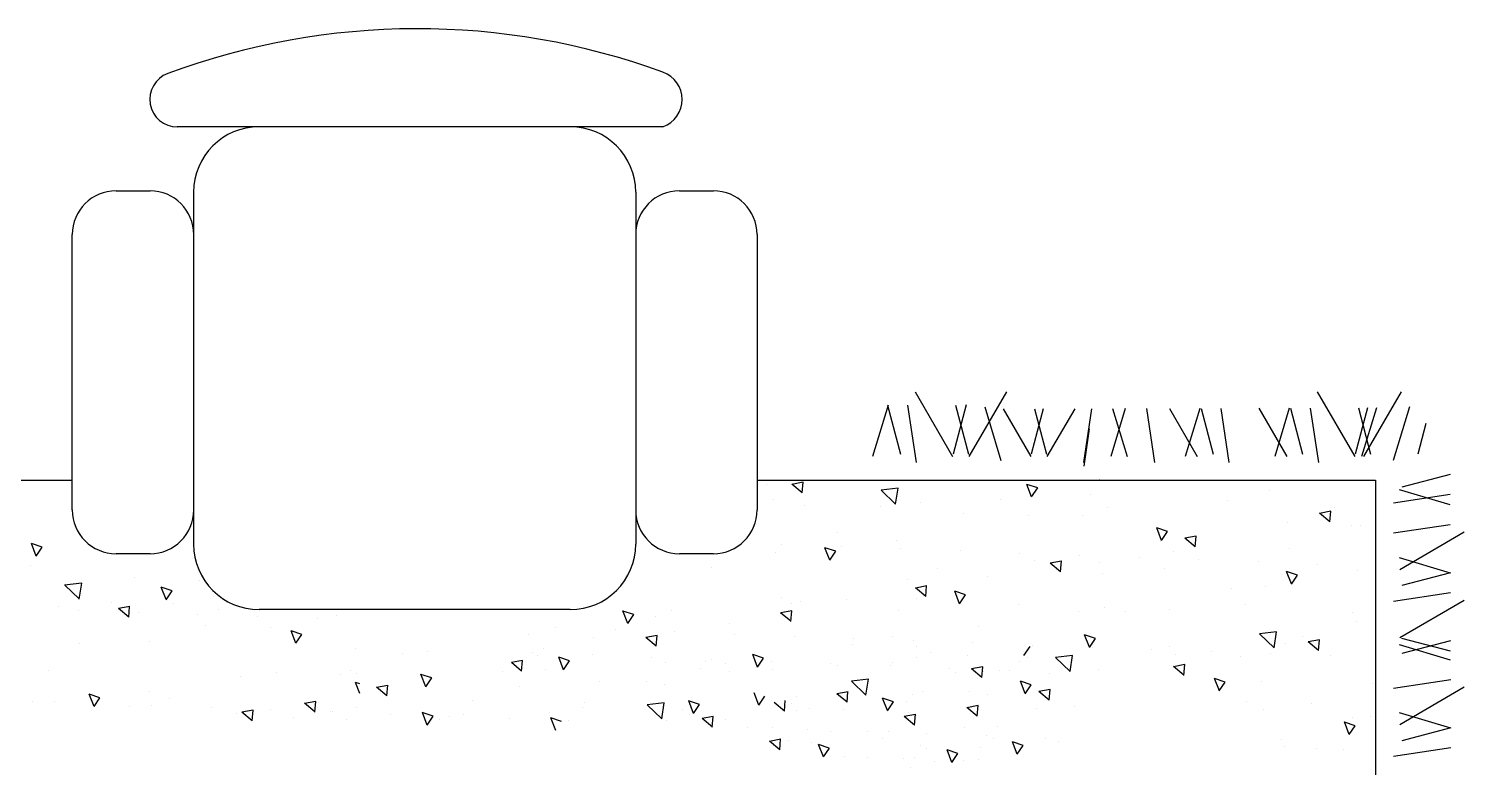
# Model space of a CAD drawing. Header units: inches. Extents: x 5.4 to 47.9, y 11.7 to 36.5.
# Drawn here: x 32.304 to 33.614, y 22.775 to 23.448 of the extents above; entities that cross this region are included whole.
import ezdxf

# ---------------------------------------------------------------- set-up
doc = ezdxf.new("R2010")
doc.units = ezdxf.units.IN
doc.header["$MEASUREMENT"] = 0
doc.layers.add('4', color=4, linetype='Continuous')

msp = doc.modelspace()

# ---------------------------------------------------------------- linework, layer by layer
at = {"layer": '4'}
for p, q in [((32.883, 23.359, 0.1815), (32.4397, 23.359, 0.1815)), ((32.3838, 23.3005, 0.1815), (32.4148, 23.3005, 0.1815)), ((32.4547, 22.9782, 0.1815), (32.4547, 23.2992, 0.1815)), ((32.8581, 23.2992, 0.1815), (32.8581, 22.9782, 0.1815)), ((32.898, 23.3005, 0.1815), (32.929, 23.3005, 0.1815)), ((32.3438, 23.0093, 0.1815), (32.3438, 23.2606, 0.1815)), ((32.969, 23.2606, 0.1815), (32.969, 23.0093, 0.1815)), ((33.1132, 23.1172, 0.1815), (33.1474, 23.0582, 0.1815)), ((33.1965, 23.1172, 0.1815), (33.1622, 23.0582, 0.1815)), ((33.4802, 23.1172, 0.1815), (33.5145, 23.0582, 0.1815)), ((33.5568, 23.1172, 0.1815), (33.5225, 23.0582, 0.1815)), ((33.0884, 23.1049, 0.1815), (33.0743, 23.0581, 0.1815)), ((33.0879, 23.1049, 0.1815), (33.0997, 23.0601, 0.1815)), ((33.1063, 23.1049, 0.1815), (33.1142, 23.0527, 0.1815)), ((33.1597, 23.1051, 0.1815), (33.1478, 23.0601, 0.1815)), ((33.15, 23.105, 0.1815), (33.1618, 23.0601, 0.1815)), ((33.1768, 23.1033, 0.1815), (33.1915, 23.0545, 0.1815)), ((33.1935, 23.1015, 0.1815), (33.2187, 23.0582, 0.1815)), ((33.23, 23.1016, 0.1815), (33.2191, 23.0601, 0.1815)), ((33.2222, 23.1016, 0.1815), (33.2331, 23.0601, 0.1815)), ((33.2588, 23.1017, 0.1815), (33.2335, 23.0582, 0.1815)), ((33.2741, 23.1017, 0.1815), (33.2668, 23.0527, 0.1815)), ((33.3049, 23.1018, 0.1815), (33.2917, 23.0581, 0.1815)), ((33.2934, 23.1018, 0.1815), (33.3066, 23.0581, 0.1815)), ((33.3242, 23.1018, 0.1815), (33.3316, 23.0527, 0.1815)), ((33.3453, 23.1019, 0.1815), (33.3707, 23.0582, 0.1815)), ((33.373, 23.102, 0.1815), (33.3597, 23.0581, 0.1815)), ((33.3741, 23.102, 0.1815), (33.3851, 23.0601, 0.1815)), ((33.3921, 23.102, 0.1815), (33.3996, 23.0527, 0.1815)), ((33.4268, 23.1021, 0.1815), (33.4523, 23.0582, 0.1815)), ((33.4546, 23.1022, 0.1815), (33.4413, 23.0581, 0.1815)), ((33.4557, 23.1022, 0.1815), (33.4667, 23.0601, 0.1815)), ((33.4737, 23.1022, 0.1815), (33.4812, 23.0527, 0.1815)), ((33.526, 23.1024, 0.1815), (33.5149, 23.0601, 0.1815)), ((33.5178, 23.1024, 0.1815), (33.5289, 23.0601, 0.1815)), ((33.5341, 23.1024, 0.1815), (33.5207, 23.0581, 0.1815)), ((33.5643, 23.1033, 0.1815), (33.5496, 23.0545, 0.1815)), ((33.5794, 23.0882, 0.1815), (33.572, 23.0601, 0.1815)), ((33.2721, 23.0832, 0.1815), (33.267, 23.0492, 0.1815)), ((33.1826, 23.0361, 0.1815), (33.1826, 23.0361, 0.1815)), ((33.2816, 23.0364, 0.1815), (33.2815, 23.0365, 0.1815)), ((33.2816, 23.0364, 0.1815), (33.2816, 23.0365, 0.1815)), ((33.6015, 23.0416, 0.1815), (33.5573, 23.03, 0.1815)), ((32.9777, 23.0322, 0.1815), (32.9777, 23.0322, 0.1815)), ((33.011, 23.0346, 0.1815), (33.0007, 23.0327, 0.1815)), ((33.0101, 23.0249, 0.1815), (33.0007, 23.0328, 0.1815)), ((33.0101, 23.0249, 0.1815), (33.0109, 23.0346, 0.1815)), ((33.0976, 23.0293, 0.1815), (33.082, 23.0275, 0.1815)), ((33.0953, 23.0147, 0.1815), (33.082, 23.0275, 0.1815)), ((33.0953, 23.0147, 0.1815), (33.0976, 23.0293, 0.1815)), ((33.225, 23.0294, 0.1815), (33.2151, 23.0327, 0.1815)), ((33.2195, 23.0213, 0.1815), (33.2151, 23.0327, 0.1815)), ((33.2195, 23.0213, 0.1815), (33.225, 23.0294, 0.1815)), ((33.2729, 23.0233, 0.1815), (33.2729, 23.0233, 0.1815)), ((33.4365, 23.0272, 0.1815), (33.4365, 23.0272, 0.1815)), ((33.6015, 23.0234, 0.1815), (33.5499, 23.0156, 0.1815)), ((33.6015, 23.0139, 0.1815), (33.5553, 23.0278, 0.1815)), ((32.9842, 23.0192, 0.1815), (32.9842, 23.0192, 0.1815)), ((33.0123, 23.0132, 0.1815), (33.0123, 23.0132, 0.1815)), ((33.0817, 23.0125, 0.1815), (33.0817, 23.0125, 0.1815)), ((33.1178, 23.0158, 0.1815), (33.1178, 23.0158, 0.1815)), ((33.1912, 23.0187, 0.1815), (33.1912, 23.0187, 0.1815)), ((33.2887, 23.012, 0.1815), (33.2887, 23.012, 0.1815)), ((33.3982, 23.0183, 0.1815), (33.3982, 23.0183, 0.1815)), ((33.4957, 23.0115, 0.1815), (33.4957, 23.0115, 0.1815)), ((33.1575, 23.0065, 0.1815), (33.1575, 23.0065, 0.1815)), ((33.2166, 23.0044, 0.1815), (33.2166, 23.0044, 0.1815)), ((33.2662, 23.0043, 0.1815), (33.2662, 23.0043, 0.1815)), ((33.4527, 22.9975, 0.1815), (33.4527, 22.9975, 0.1815)), ((33.4916, 22.9984, 0.1815), (33.4822, 23.0063, 0.1815)), ((33.4925, 23.0081, 0.1815), (33.4823, 23.0062, 0.1815)), ((33.4916, 22.9984, 0.1815), (33.4925, 23.0081, 0.1815)), ((33.5118, 22.9954, 0.1815), (33.5118, 22.9954, 0.1815)), ((33.6016, 22.9958, 0.1815), (33.5499, 22.988, 0.1815)), ((33.0422, 22.9892, 0.1815), (33.0422, 22.9892, 0.1815)), ((33.3435, 22.9896, 0.1815), (33.3336, 22.9929, 0.1815)), ((33.3381, 22.9815, 0.1815), (33.3337, 22.993, 0.1815)), ((33.338, 22.9815, 0.1815), (33.3435, 22.9896, 0.1815)), ((33.3696, 22.9854, 0.1815), (33.3593, 22.9835, 0.1815)), ((33.3687, 22.9757, 0.1815), (33.3593, 22.9836, 0.1815)), ((33.3687, 22.9757, 0.1815), (33.3695, 22.9854, 0.1815)), ((33.5195, 22.9947, 0.1815), (33.5195, 22.9947, 0.1815)), ((33.6144, 22.989, 0.1815), (33.5554, 22.9547, 0.1815)), ((32.3164, 22.9753, 0.1815), (32.3065, 22.9786, 0.1815)), ((32.3109, 22.9672, 0.1815), (32.3066, 22.9787, 0.1815)), ((32.3109, 22.9672, 0.1815), (32.3164, 22.9753, 0.1815)), ((32.4148, 22.9694, 0.1815), (32.3838, 22.9694, 0.1815)), ((32.929, 22.9694, 0.1815), (32.898, 22.9694, 0.1815)), ((32.9859, 22.9703, 0.1815), (32.9859, 22.9703, 0.1815)), ((32.9911, 22.9779, 0.1815), (32.9911, 22.9779, 0.1815)), ((33.0407, 22.9716, 0.1815), (33.0308, 22.9749, 0.1815)), ((33.0352, 22.9635, 0.1815), (33.0308, 22.9749, 0.1815)), ((33.0352, 22.9635, 0.1815), (33.0407, 22.9716, 0.1815)), ((33.0455, 22.9759, 0.1815), (33.0455, 22.9759, 0.1815)), ((33.0959, 22.9814, 0.1815), (33.0959, 22.9814, 0.1815)), ((33.0999, 22.9739, 0.1815), (33.0999, 22.9739, 0.1815)), ((33.1543, 22.9719, 0.1815), (33.1543, 22.9719, 0.1815)), ((33.2087, 22.9699, 0.1815), (33.2087, 22.9699, 0.1815)), ((33.3374, 22.9803, 0.1815), (33.3374, 22.9803, 0.1815)), ((33.3492, 22.9718, 0.1815), (33.3492, 22.9718, 0.1815)), ((33.4547, 22.9744, 0.1815), (33.4547, 22.9744, 0.1815)), ((32.3061, 22.9582, 0.1815), (32.3061, 22.9582, 0.1815)), ((32.927, 22.9568, 0.1815), (32.927, 22.9568, 0.1815)), ((33.134, 22.9563, 0.1815), (33.134, 22.9563, 0.1815)), ((33.222, 22.9635, 0.1815), (33.222, 22.9635, 0.1815)), ((33.2457, 22.953, 0.1815), (33.2363, 22.9609, 0.1815)), ((33.2466, 22.9627, 0.1815), (33.2364, 22.9608, 0.1815)), ((33.2457, 22.953, 0.1815), (33.2466, 22.9628, 0.1815)), ((33.2631, 22.968, 0.1815), (33.2631, 22.968, 0.1815)), ((33.2811, 22.9614, 0.1815), (33.2811, 22.9614, 0.1815)), ((33.3175, 22.966, 0.1815), (33.3175, 22.966, 0.1815)), ((33.372, 22.964, 0.1815), (33.372, 22.964, 0.1815)), ((33.4264, 22.962, 0.1815), (33.4264, 22.962, 0.1815)), ((33.4808, 22.96, 0.1815), (33.4808, 22.96, 0.1815)), ((33.6017, 22.9517, 0.1815), (33.5553, 22.9657, 0.1815)), ((32.4008, 22.9473, 0.1815), (32.4008, 22.9473, 0.1815)), ((32.4599, 22.9452, 0.1815), (32.4599, 22.9452, 0.1815)), ((33.1066, 22.9462, 0.1815), (33.1066, 22.9462, 0.1815)), ((33.179, 22.9488, 0.1815), (33.179, 22.9488, 0.1815)), ((33.2844, 22.9515, 0.1815), (33.2844, 22.9515, 0.1815)), ((33.341, 22.9558, 0.1815), (33.341, 22.9558, 0.1815)), ((33.462, 22.9499, 0.1815), (33.4522, 22.9532, 0.1815)), ((33.4566, 22.9418, 0.1815), (33.4522, 22.9532, 0.1815)), ((33.4566, 22.9417, 0.1815), (33.462, 22.9499, 0.1815)), ((33.5172, 22.9545, 0.1815), (33.5172, 22.9545, 0.1815)), ((33.6017, 22.952, 0.1815), (33.5573, 22.9403, 0.1815)), ((32.3525, 22.9426, 0.1815), (32.3369, 22.9408, 0.1815)), ((32.3502, 22.9281, 0.1815), (32.337, 22.9408, 0.1815)), ((32.3502, 22.928, 0.1815), (32.3525, 22.9426, 0.1815)), ((32.4349, 22.9356, 0.1815), (32.4251, 22.9389, 0.1815)), ((32.4295, 22.9275, 0.1815), (32.4251, 22.9389, 0.1815)), ((32.4295, 22.9274, 0.1815), (32.4349, 22.9356, 0.1815)), ((33.1237, 22.94, 0.1815), (33.1134, 22.9381, 0.1815)), ((33.1228, 22.9304, 0.1815), (33.1134, 22.9382, 0.1815)), ((33.1228, 22.9303, 0.1815), (33.1236, 22.9401, 0.1815)), ((33.1537, 22.9237, 0.1815), (33.1493, 22.9352, 0.1815)), ((33.1592, 22.9318, 0.1815), (33.1493, 22.9351, 0.1815)), ((33.1537, 22.9237, 0.1815), (33.1592, 22.9318, 0.1815)), ((33.4018, 22.9373, 0.1815), (33.4018, 22.9373, 0.1815)), ((33.4328, 22.9399, 0.1815), (33.4328, 22.9399, 0.1815)), ((33.6017, 22.9337, 0.1815), (33.5499, 22.9258, 0.1815)), ((32.3312, 22.9216, 0.1815), (32.3312, 22.9216, 0.1815)), ((32.3497, 22.9178, 0.1815), (32.3497, 22.9178, 0.1815)), ((32.3796, 22.9253, 0.1815), (32.3796, 22.9253, 0.1815)), ((32.3963, 22.9212, 0.1815), (32.386, 22.9193, 0.1815)), ((32.3954, 22.9115, 0.1815), (32.386, 22.9194, 0.1815)), ((32.3954, 22.9115, 0.1815), (32.3962, 22.9213, 0.1815)), ((32.4367, 22.9242, 0.1815), (32.4367, 22.9242, 0.1815)), ((32.4772, 22.9186, 0.1815), (32.4772, 22.9186, 0.1815)), ((32.7984, 22.9184, 0.1815), (32.5144, 22.9184, 0.1815)), ((32.8563, 22.9138, 0.1815), (32.8464, 22.9171, 0.1815)), ((32.8509, 22.9057, 0.1815), (32.8465, 22.9172, 0.1815)), ((32.8911, 22.9176, 0.1815), (32.8911, 22.9176, 0.1815)), ((33.0007, 22.9174, 0.1815), (32.9905, 22.9155, 0.1815)), ((32.9912, 22.9294, 0.1815), (32.9912, 22.9294, 0.1815)), ((32.9998, 22.9076, 0.1815), (33.0007, 22.9174, 0.1815)), ((33.0006, 22.9239, 0.1815), (33.0006, 22.9239, 0.1815)), ((33.0087, 22.9259, 0.1815), (33.0087, 22.9259, 0.1815)), ((33.0503, 22.9273, 0.1815), (33.0503, 22.9273, 0.1815)), ((33.0981, 22.9172, 0.1815), (33.0981, 22.9172, 0.1815)), ((33.1141, 22.9286, 0.1815), (33.1141, 22.9286, 0.1815)), ((33.2075, 22.9234, 0.1815), (33.2075, 22.9234, 0.1815)), ((33.2625, 22.917, 0.1815), (33.2625, 22.917, 0.1815)), ((33.2864, 22.9205, 0.1815), (33.2864, 22.9205, 0.1815)), ((33.3455, 22.9184, 0.1815), (33.3455, 22.9184, 0.1815)), ((33.4145, 22.9229, 0.1815), (33.4145, 22.9229, 0.1815)), ((33.6144, 22.9268, 0.1815), (33.5554, 22.8926, 0.1815)), ((32.4041, 22.9158, 0.1815), (32.4041, 22.9158, 0.1815)), ((32.4585, 22.9139, 0.1815), (32.4585, 22.9139, 0.1815)), ((32.4653, 22.9043, 0.1815), (32.4653, 22.9043, 0.1815)), ((32.5129, 22.9119, 0.1815), (32.5129, 22.9119, 0.1815)), ((32.5673, 22.9099, 0.1815), (32.5673, 22.9099, 0.1815)), ((32.585, 22.9126, 0.1815), (32.585, 22.9126, 0.1815)), ((32.8508, 22.9057, 0.1815), (32.8563, 22.9138, 0.1815)), ((32.8759, 22.9122, 0.1815), (32.8759, 22.9122, 0.1815)), ((32.9438, 22.9057, 0.1815), (32.9438, 22.9057, 0.1815)), ((32.9998, 22.9077, 0.1815), (32.9904, 22.9156, 0.1815)), ((33.3051, 22.9167, 0.1815), (33.3051, 22.9167, 0.1815)), ((33.512, 22.9162, 0.1815), (33.512, 22.9162, 0.1815)), ((33.5158, 22.9074, 0.1815), (33.5158, 22.9074, 0.1815)), ((32.5244, 22.9022, 0.1815), (32.5244, 22.9022, 0.1815)), ((32.5535, 22.8958, 0.1815), (32.5436, 22.8991, 0.1815)), ((32.548, 22.8877, 0.1815), (32.5436, 22.8991, 0.1815)), ((32.548, 22.8877, 0.1815), (32.5535, 22.8958, 0.1815)), ((32.7605, 22.8953, 0.1815), (32.7605, 22.8953, 0.1815)), ((32.7849, 22.9019, 0.1815), (32.7849, 22.9019, 0.1815)), ((32.8196, 22.8933, 0.1815), (32.8196, 22.8933, 0.1815)), ((32.8394, 22.8999, 0.1815), (32.8394, 22.8999, 0.1815)), ((32.8778, 22.8947, 0.1815), (32.8675, 22.8928, 0.1815)), ((32.8769, 22.885, 0.1815), (32.8675, 22.8929, 0.1815)), ((32.8769, 22.885, 0.1815), (32.8777, 22.8947, 0.1815)), ((32.8938, 22.898, 0.1815), (32.8938, 22.898, 0.1815)), ((32.9482, 22.896, 0.1815), (32.9482, 22.896, 0.1815)), ((33.0026, 22.894, 0.1815), (33.0026, 22.894, 0.1815)), ((33.057, 22.892, 0.1815), (33.057, 22.892, 0.1815)), ((33.0922, 22.8941, 0.1815), (33.0922, 22.8941, 0.1815)), ((33.1711, 22.9032, 0.1815), (33.1711, 22.9032, 0.1815)), ((33.2777, 22.8921, 0.1815), (33.2678, 22.8954, 0.1815)), ((33.2722, 22.884, 0.1815), (33.2678, 22.8954, 0.1815)), ((33.2722, 22.8839, 0.1815), (33.2777, 22.8921, 0.1815)), ((33.443, 22.8982, 0.1815), (33.4275, 22.8964, 0.1815)), ((33.4408, 22.8836, 0.1815), (33.4275, 22.8964, 0.1815)), ((33.4408, 22.8836, 0.1815), (33.4431, 22.8982, 0.1815)), ((33.4663, 22.8943, 0.1815), (33.4663, 22.8943, 0.1815)), ((33.4822, 22.8908, 0.1815), (33.472, 22.8889, 0.1815)), ((33.4814, 22.8811, 0.1815), (33.4822, 22.8909, 0.1815)), ((33.6019, 22.8804, 0.1815), (33.5573, 22.8921, 0.1815)), ((32.35, 22.8871, 0.1815), (32.35, 22.8871, 0.1815)), ((32.4147, 22.8897, 0.1815), (32.4147, 22.8897, 0.1815)), ((32.6028, 22.8826, 0.1815), (32.6028, 22.8826, 0.1815)), ((32.6452, 22.8781, 0.1815), (32.6452, 22.8781, 0.1815)), ((32.6681, 22.8801, 0.1815), (32.6681, 22.8801, 0.1815)), ((32.764, 22.8791, 0.1815), (32.764, 22.8791, 0.1815)), ((32.7736, 22.8828, 0.1815), (32.7736, 22.8828, 0.1815)), ((33.0557, 22.8864, 0.1815), (33.0557, 22.8864, 0.1815)), ((33.1114, 22.89, 0.1815), (33.1114, 22.89, 0.1815)), ((33.1148, 22.8843, 0.1815), (33.1148, 22.8843, 0.1815)), ((33.1269, 22.8791, 0.1815), (33.1269, 22.8791, 0.1815)), ((33.1658, 22.888, 0.1815), (33.1658, 22.888, 0.1815)), ((33.2125, 22.8765, 0.1815), (33.218, 22.8847, 0.1815)), ((33.2202, 22.886, 0.1815), (33.2202, 22.886, 0.1815)), ((33.2746, 22.884, 0.1815), (33.2746, 22.884, 0.1815)), ((33.3291, 22.8821, 0.1815), (33.3291, 22.8821, 0.1815)), ((33.3456, 22.8845, 0.1815), (33.3456, 22.8845, 0.1815)), ((33.3509, 22.8775, 0.1815), (33.3509, 22.8775, 0.1815)), ((33.3835, 22.8801, 0.1815), (33.3835, 22.8801, 0.1815)), ((33.4379, 22.8781, 0.1815), (33.4379, 22.8781, 0.1815)), ((33.451, 22.8871, 0.1815), (33.451, 22.8871, 0.1815)), ((33.4814, 22.8812, 0.1815), (33.472, 22.889, 0.1815)), ((33.6019, 22.8722, 0.1815), (33.5553, 22.8863, 0.1815)), ((33.6019, 22.8899, 0.1815), (33.5573, 22.8782, 0.1815)), ((32.7548, 22.872, 0.1815), (32.7446, 22.8701, 0.1815)), ((32.7539, 22.8623, 0.1815), (32.7446, 22.8702, 0.1815)), ((32.7539, 22.8623, 0.1815), (32.7548, 22.8721, 0.1815)), ((32.7688, 22.8764, 0.1815), (32.7688, 22.8764, 0.1815)), ((32.7923, 22.8635, 0.1815), (32.7879, 22.875, 0.1815)), ((32.7978, 22.8716, 0.1815), (32.7879, 22.8749, 0.1815)), ((32.7923, 22.8635, 0.1815), (32.7978, 22.8716, 0.1815)), ((32.8184, 22.8771, 0.1815), (32.8184, 22.8771, 0.1815)), ((32.8729, 22.8751, 0.1815), (32.8729, 22.8751, 0.1815)), ((32.8857, 22.8704, 0.1815), (32.8857, 22.8704, 0.1815)), ((32.9172, 22.8648, 0.1815), (32.9172, 22.8648, 0.1815)), ((32.9219, 22.8712, 0.1815), (32.9219, 22.8712, 0.1815)), ((32.9273, 22.8731, 0.1815), (32.9273, 22.8731, 0.1815)), ((32.9404, 22.8692, 0.1815), (32.9404, 22.8692, 0.1815)), ((32.9748, 22.874, 0.1815), (32.965, 22.8774, 0.1815)), ((32.9694, 22.8659, 0.1815), (32.965, 22.8774, 0.1815)), ((32.9694, 22.8659, 0.1815), (32.9748, 22.874, 0.1815)), ((32.9817, 22.8711, 0.1815), (32.9817, 22.8711, 0.1815)), ((33.0361, 22.8691, 0.1815), (33.0361, 22.8691, 0.1815)), ((33.0424, 22.8678, 0.1815), (33.0424, 22.8678, 0.1815)), ((33.0905, 22.8671, 0.1815), (33.0905, 22.8671, 0.1815)), ((33.0927, 22.8699, 0.1815), (33.0927, 22.8699, 0.1815)), ((33.1142, 22.8749, 0.1815), (33.1142, 22.8749, 0.1815)), ((33.1449, 22.8651, 0.1815), (33.1449, 22.8651, 0.1815)), ((33.1613, 22.8765, 0.1815), (33.1613, 22.8765, 0.1815)), ((33.1748, 22.8662, 0.1815), (33.1646, 22.8643, 0.1815)), ((33.1739, 22.8565, 0.1815), (33.1646, 22.8644, 0.1815)), ((33.1739, 22.8564, 0.1815), (33.1748, 22.8662, 0.1815)), ((33.2088, 22.8713, 0.1815), (33.2088, 22.8713, 0.1815)), ((33.2157, 22.8745, 0.1815), (33.2157, 22.8745, 0.1815)), ((33.2568, 22.8765, 0.1815), (33.2413, 22.8747, 0.1815)), ((33.2545, 22.862, 0.1815), (33.2413, 22.8747, 0.1815)), ((33.2545, 22.862, 0.1815), (33.2568, 22.8765, 0.1815)), ((33.3584, 22.8585, 0.1815), (33.349, 22.8664, 0.1815)), ((33.3593, 22.8682, 0.1815), (33.3491, 22.8663, 0.1815)), ((33.3584, 22.8584, 0.1815), (33.3593, 22.8682, 0.1815)), ((33.41, 22.8754, 0.1815), (33.41, 22.8754, 0.1815)), ((33.4923, 22.8761, 0.1815), (33.4923, 22.8761, 0.1815)), ((32.3224, 22.8629, 0.1815), (32.3224, 22.8629, 0.1815)), ((32.4978, 22.8572, 0.1815), (32.4978, 22.8572, 0.1815)), ((32.5298, 22.8613, 0.1815), (32.5298, 22.8613, 0.1815)), ((32.5888, 22.8592, 0.1815), (32.5888, 22.8592, 0.1815)), ((32.5977, 22.8632, 0.1815), (32.5977, 22.8632, 0.1815)), ((32.6062, 22.8419, 0.1815), (32.6024, 22.8519, 0.1815)), ((32.6062, 22.8506, 0.1815), (32.6024, 22.8519, 0.1815)), ((32.6033, 22.8599, 0.1815), (32.6033, 22.8599, 0.1815)), ((32.6665, 22.8479, 0.1815), (32.6621, 22.8594, 0.1815)), ((32.672, 22.856, 0.1815), (32.6621, 22.8593, 0.1815)), ((32.6665, 22.8479, 0.1815), (32.672, 22.856, 0.1815)), ((32.7364, 22.862, 0.1815), (32.7364, 22.862, 0.1815)), ((32.7762, 22.8641, 0.1815), (32.7762, 22.8641, 0.1815)), ((32.825, 22.8524, 0.1815), (32.825, 22.8524, 0.1815)), ((32.868, 22.8526, 0.1815), (32.868, 22.8526, 0.1815)), ((32.9434, 22.8615, 0.1815), (32.9434, 22.8615, 0.1815)), ((32.9832, 22.8637, 0.1815), (32.9832, 22.8637, 0.1815)), ((33.0705, 22.8548, 0.1815), (33.055, 22.853, 0.1815)), ((33.0683, 22.8403, 0.1815), (33.055, 22.853, 0.1815)), ((33.0683, 22.8403, 0.1815), (33.0705, 22.8548, 0.1815)), ((33.1503, 22.861, 0.1815), (33.1503, 22.861, 0.1815)), ((33.1705, 22.8552, 0.1815), (33.1705, 22.8552, 0.1815)), ((33.1753, 22.8616, 0.1815), (33.1753, 22.8616, 0.1815)), ((33.1902, 22.8632, 0.1815), (33.1902, 22.8632, 0.1815)), ((33.1993, 22.8632, 0.1815), (33.1993, 22.8632, 0.1815)), ((33.2192, 22.8499, 0.1815), (33.2093, 22.8532, 0.1815)), ((33.2137, 22.8418, 0.1815), (33.2093, 22.8532, 0.1815)), ((33.2356, 22.8602, 0.1815), (33.2356, 22.8602, 0.1815)), ((33.2807, 22.8642, 0.1815), (33.2807, 22.8642, 0.1815)), ((33.3573, 22.8605, 0.1815), (33.3573, 22.8605, 0.1815)), ((33.3908, 22.8442, 0.1815), (33.3864, 22.8556, 0.1815)), ((33.3962, 22.8523, 0.1815), (33.3864, 22.8556, 0.1815)), ((33.3907, 22.8442, 0.1815), (33.3962, 22.8523, 0.1815)), ((33.4291, 22.8527, 0.1815), (33.4291, 22.8527, 0.1815)), ((33.5308, 22.8513, 0.1815), (33.5308, 22.8513, 0.1815)), ((33.602, 22.8543, 0.1815), (33.5499, 22.8465, 0.1815)), ((32.3691, 22.838, 0.1815), (32.3593, 22.8413, 0.1815)), ((32.3637, 22.8299, 0.1815), (32.3593, 22.8413, 0.1815)), ((32.4144, 22.8441, 0.1815), (32.4144, 22.8441, 0.1815)), ((32.6319, 22.8493, 0.1815), (32.6216, 22.8474, 0.1815)), ((32.631, 22.8396, 0.1815), (32.6216, 22.8475, 0.1815)), ((32.631, 22.8396, 0.1815), (32.6318, 22.8494, 0.1815)), ((32.7516, 22.8483, 0.1815), (32.7516, 22.8483, 0.1815)), ((32.884, 22.8503, 0.1815), (32.884, 22.8503, 0.1815)), ((32.9706, 22.8312, 0.1815), (32.9662, 22.8426, 0.1815)), ((32.9706, 22.8311, 0.1815), (32.9761, 22.8393, 0.1815)), ((33.005, 22.8387, 0.1815), (33.005, 22.8387, 0.1815)), ((33.0519, 22.8435, 0.1815), (33.0416, 22.8416, 0.1815)), ((33.051, 22.8338, 0.1815), (33.0416, 22.8417, 0.1815)), ((33.051, 22.8338, 0.1815), (33.0518, 22.8435, 0.1815)), ((33.1105, 22.8413, 0.1815), (33.1105, 22.8413, 0.1815)), ((33.1202, 22.8434, 0.1815), (33.1202, 22.8434, 0.1815)), ((33.1632, 22.8437, 0.1815), (33.1632, 22.8437, 0.1815)), ((33.1792, 22.8413, 0.1815), (33.1792, 22.8413, 0.1815)), ((33.2137, 22.8417, 0.1815), (33.2192, 22.8499, 0.1815)), ((33.2364, 22.8455, 0.1815), (33.2261, 22.8436, 0.1815)), ((33.2355, 22.8358, 0.1815), (33.2261, 22.8437, 0.1815)), ((33.2355, 22.8358, 0.1815), (33.2363, 22.8455, 0.1815)), ((33.6144, 22.8475, 0.1815), (33.5554, 22.8132, 0.1815)), ((32.3075, 22.8349, 0.1815), (32.3075, 22.8349, 0.1815)), ((32.3275, 22.8343, 0.1815), (32.3275, 22.8343, 0.1815)), ((32.3619, 22.8329, 0.1815), (32.3619, 22.8329, 0.1815)), ((32.3637, 22.8299, 0.1815), (32.3691, 22.838, 0.1815)), ((32.396, 22.83, 0.1815), (32.396, 22.83, 0.1815)), ((32.4163, 22.8309, 0.1815), (32.4163, 22.8309, 0.1815)), ((32.433, 22.837, 0.1815), (32.433, 22.837, 0.1815)), ((32.4707, 22.829, 0.1815), (32.4707, 22.829, 0.1815)), ((32.5089, 22.8266, 0.1815), (32.4987, 22.8248, 0.1815)), ((32.508, 22.8169, 0.1815), (32.5089, 22.8267, 0.1815)), ((32.5251, 22.827, 0.1815), (32.5251, 22.827, 0.1815)), ((32.5661, 22.8347, 0.1815), (32.5559, 22.8328, 0.1815)), ((32.5653, 22.825, 0.1815), (32.5559, 22.8329, 0.1815)), ((32.5652, 22.8249, 0.1815), (32.5661, 22.8347, 0.1815)), ((32.5675, 22.829, 0.1815), (32.5675, 22.829, 0.1815)), ((32.5813, 22.8254, 0.1815), (32.5813, 22.8254, 0.1815)), ((32.603, 22.8295, 0.1815), (32.603, 22.8295, 0.1815)), ((32.7096, 22.8351, 0.1815), (32.7096, 22.8351, 0.1815)), ((32.81, 22.8291, 0.1815), (32.81, 22.8291, 0.1815)), ((32.8117, 22.8337, 0.1815), (32.8117, 22.8337, 0.1815)), ((32.8842, 22.8332, 0.1815), (32.8687, 22.8314, 0.1815)), ((32.882, 22.8186, 0.1815), (32.8687, 22.8314, 0.1815)), ((32.882, 22.8186, 0.1815), (32.8842, 22.8332, 0.1815)), ((32.9007, 22.8271, 0.1815), (32.9007, 22.8271, 0.1815)), ((32.9163, 22.8318, 0.1815), (32.9064, 22.8352, 0.1815)), ((32.9109, 22.8237, 0.1815), (32.9065, 22.8352, 0.1815)), ((32.9108, 22.8237, 0.1815), (32.9163, 22.8319, 0.1815)), ((32.9938, 22.8258, 0.1815), (32.9844, 22.8337, 0.1815)), ((32.9938, 22.8257, 0.1815), (32.9946, 22.8355, 0.1815)), ((33.0002, 22.8323, 0.1815), (33.0002, 22.8323, 0.1815)), ((33.0048, 22.8262, 0.1815), (33.0048, 22.8262, 0.1815)), ((33.0169, 22.8286, 0.1815), (33.0169, 22.8286, 0.1815)), ((33.0478, 22.8268, 0.1815), (33.0478, 22.8268, 0.1815)), ((33.0934, 22.8343, 0.1815), (33.0835, 22.8376, 0.1815)), ((33.0879, 22.8262, 0.1815), (33.0835, 22.8376, 0.1815)), ((33.0879, 22.8261, 0.1815), (33.0934, 22.8343, 0.1815)), ((33.1057, 22.8349, 0.1815), (33.1057, 22.8349, 0.1815)), ((33.1697, 22.8211, 0.1815), (33.1603, 22.829, 0.1815)), ((33.1706, 22.8308, 0.1815), (33.1604, 22.8289, 0.1815)), ((33.1697, 22.8211, 0.1815), (33.1706, 22.8309, 0.1815)), ((33.2239, 22.8281, 0.1815), (33.2239, 22.8281, 0.1815)), ((33.2588, 22.8298, 0.1815), (33.2588, 22.8298, 0.1815)), ((33.4154, 22.8345, 0.1815), (33.4154, 22.8345, 0.1815)), ((33.4309, 22.8276, 0.1815), (33.4309, 22.8276, 0.1815)), ((33.4745, 22.8324, 0.1815), (33.4745, 22.8324, 0.1815)), ((32.4935, 22.8233, 0.1815), (32.4935, 22.8233, 0.1815)), ((32.5081, 22.817, 0.1815), (32.4987, 22.8248, 0.1815)), ((32.5456, 22.8202, 0.1815), (32.5456, 22.8202, 0.1815)), ((32.5796, 22.825, 0.1815), (32.5796, 22.825, 0.1815)), ((32.5942, 22.8183, 0.1815), (32.5942, 22.8183, 0.1815)), ((32.634, 22.823, 0.1815), (32.634, 22.823, 0.1815)), ((32.6732, 22.8212, 0.1815), (32.6633, 22.8246, 0.1815)), ((32.6677, 22.8131, 0.1815), (32.6634, 22.8246, 0.1815)), ((32.6677, 22.8131, 0.1815), (32.6732, 22.8212, 0.1815)), ((32.6789, 22.8178, 0.1815), (32.6789, 22.8178, 0.1815)), ((32.6884, 22.821, 0.1815), (32.6884, 22.821, 0.1815)), ((32.7005, 22.8228, 0.1815), (32.7005, 22.8228, 0.1815)), ((32.7428, 22.819, 0.1815), (32.7428, 22.819, 0.1815)), ((32.7794, 22.8247, 0.1815), (32.7794, 22.8247, 0.1815)), ((32.7905, 22.8162, 0.1815), (32.7806, 22.8196, 0.1815)), ((32.7851, 22.8081, 0.1815), (32.7807, 22.8196, 0.1815)), ((32.7972, 22.817, 0.1815), (32.7972, 22.817, 0.1815)), ((32.8859, 22.8173, 0.1815), (32.8859, 22.8173, 0.1815)), ((32.9075, 22.8223, 0.1815), (32.9075, 22.8223, 0.1815)), ((32.9289, 22.8208, 0.1815), (32.9187, 22.8189, 0.1815)), ((32.9281, 22.8111, 0.1815), (32.9187, 22.819, 0.1815)), ((32.928, 22.8111, 0.1815), (32.9289, 22.8209, 0.1815)), ((32.9402, 22.8184, 0.1815), (32.9402, 22.8184, 0.1815)), ((33.1125, 22.8131, 0.1815), (33.1031, 22.821, 0.1815)), ((33.1134, 22.8228, 0.1815), (33.1032, 22.8209, 0.1815)), ((33.1069, 22.8248, 0.1815), (33.1069, 22.8248, 0.1815)), ((33.1125, 22.8131, 0.1815), (33.1134, 22.8229, 0.1815)), ((33.1145, 22.8218, 0.1815), (33.1145, 22.8218, 0.1815)), ((33.1665, 22.8188, 0.1815), (33.1665, 22.8188, 0.1815)), ((33.188, 22.8121, 0.1815), (33.188, 22.8121, 0.1815)), ((33.5093, 22.8044, 0.1815), (33.5049, 22.8159, 0.1815)), ((33.5148, 22.8125, 0.1815), (33.5049, 22.8158, 0.1815)), ((33.5093, 22.8044, 0.1815), (33.5148, 22.8125, 0.1815)), ((33.5122, 22.8202, 0.1815), (33.5122, 22.8202, 0.1815)), ((33.5284, 22.8209, 0.1815), (33.5284, 22.8209, 0.1815)), ((33.6021, 22.8101, 0.1815), (33.5553, 22.8242, 0.1815)), ((32.9604, 22.8111, 0.1815), (32.9604, 22.8111, 0.1815)), ((32.9905, 22.8001, 0.1815), (32.9802, 22.7982, 0.1815)), ((32.9834, 22.8106, 0.1815), (32.9834, 22.8106, 0.1815)), ((32.9896, 22.7904, 0.1815), (32.9904, 22.8002, 0.1815)), ((32.9974, 22.7991, 0.1815), (32.9974, 22.7991, 0.1815)), ((33.0148, 22.8091, 0.1815), (33.0148, 22.8091, 0.1815)), ((33.0355, 22.8075, 0.1815), (33.0355, 22.8075, 0.1815)), ((33.0693, 22.8071, 0.1815), (33.0693, 22.8071, 0.1815)), ((33.0838, 22.8005, 0.1815), (33.0838, 22.8005, 0.1815)), ((33.0885, 22.8069, 0.1815), (33.0885, 22.8069, 0.1815)), ((33.1237, 22.8051, 0.1815), (33.1237, 22.8051, 0.1815)), ((33.1579, 22.8111, 0.1815), (33.1579, 22.8111, 0.1815)), ((33.1781, 22.8031, 0.1815), (33.1781, 22.8031, 0.1815)), ((33.1846, 22.8004, 0.1815), (33.1846, 22.8004, 0.1815)), ((33.2325, 22.8011, 0.1815), (33.2325, 22.8011, 0.1815)), ((33.4473, 22.7999, 0.1815), (33.4473, 22.7999, 0.1815)), ((33.6021, 22.8105, 0.1815), (33.5573, 22.7988, 0.1815)), ((32.9896, 22.7904, 0.1815), (32.9802, 22.7983, 0.1815)), ((32.9838, 22.7945, 0.1815), (32.9838, 22.7945, 0.1815)), ((33.0183, 22.7969, 0.1815), (33.0183, 22.7969, 0.1815)), ((33.0294, 22.784, 0.1815), (33.025, 22.7954, 0.1815)), ((33.0348, 22.7921, 0.1815), (33.025, 22.7954, 0.1815)), ((33.0294, 22.784, 0.1815), (33.0349, 22.7921, 0.1815)), ((33.1184, 22.7945, 0.1815), (33.1184, 22.7945, 0.1815)), ((33.1232, 22.7919, 0.1815), (33.1232, 22.7919, 0.1815)), ((33.1467, 22.779, 0.1815), (33.1423, 22.7904, 0.1815)), ((33.1522, 22.7871, 0.1815), (33.1423, 22.7904, 0.1815)), ((33.1467, 22.779, 0.1815), (33.1522, 22.7871, 0.1815)), ((33.1728, 22.7925, 0.1815), (33.1728, 22.7925, 0.1815)), ((33.2119, 22.7945, 0.1815), (33.202, 22.7978, 0.1815)), ((33.2064, 22.7864, 0.1815), (33.202, 22.7978, 0.1815)), ((33.2064, 22.7864, 0.1815), (33.2119, 22.7945, 0.1815)), ((33.2437, 22.7983, 0.1815), (33.2437, 22.7983, 0.1815)), ((33.4501, 22.7932, 0.1815), (33.4501, 22.7932, 0.1815)), ((33.4798, 22.7915, 0.1815), (33.4798, 22.7915, 0.1815)), ((33.5045, 22.7912, 0.1815), (33.5045, 22.7912, 0.1815)), ((33.6021, 22.7922, 0.1815), (33.5499, 22.7843, 0.1815)), ((33.0483, 22.7842, 0.1815), (33.0483, 22.7842, 0.1815)), ((33.0693, 22.7832, 0.1815), (33.0693, 22.7832, 0.1815)), ((33.1028, 22.7822, 0.1815), (33.1028, 22.7822, 0.1815)), ((33.109, 22.7746, 0.1815), (33.109, 22.7746, 0.1815)), ((33.1123, 22.7838, 0.1815), (33.1123, 22.7838, 0.1815)), ((33.1306, 22.7796, 0.1815), (33.1306, 22.7796, 0.1815)), ((33.1572, 22.7803, 0.1815), (33.1572, 22.7803, 0.1815)), ((33.1714, 22.7818, 0.1815), (33.1714, 22.7818, 0.1815))]:
    msp.add_line(p, q, dxfattribs=at)
at = {"layer": '4', "elevation": 0.1815}
for points in [[(31.8051, 22.6587), (31.8051, 23.0365), (32.3438, 23.0365)], [(32.969, 23.0365), (33.5332, 23.0365), (33.5332, 22.6514)]]:
    msp.add_lwpolyline(points, dxfattribs=at)
at = {"layer": '4'}
for centre, radius, start, end in [((32.6587, 22.794, 0.1815), 0.6544, 69.9544, 110.3611), ((32.4397, 23.384, 0.1815), 0.0251, 110.3611, 270), ((32.8739, 23.3839, 0.1815), 0.0265, 290.0456, 69.9544), ((32.5144, 23.2992, 0.1815), 0.0598, 90, 180), ((32.7984, 23.2992, 0.1815), 0.0598, 0, 90), ((32.3838, 23.2606, 0.1815), 0.0399, 90, 180), ((32.4148, 23.2606, 0.1815), 0.0399, 0, 90), ((32.898, 23.2606, 0.1815), 0.0399, 90, 180), ((32.929, 23.2606, 0.1815), 0.0399, 0, 90), ((32.3838, 23.0093, 0.1815), 0.0399, 180, 270), ((32.4148, 23.0093, 0.1815), 0.0399, 270, 0), ((32.898, 23.0093, 0.1815), 0.0399, 180, 270), ((32.929, 23.0093, 0.1815), 0.0399, 270, 0), ((32.5144, 22.9782, 0.1815), 0.0598, 180, 270), ((32.7984, 22.9782, 0.1815), 0.0598, 270, 0)]:
    msp.add_arc(centre, radius, start, end, dxfattribs=at)

doc.saveas('drawing.dxf')
